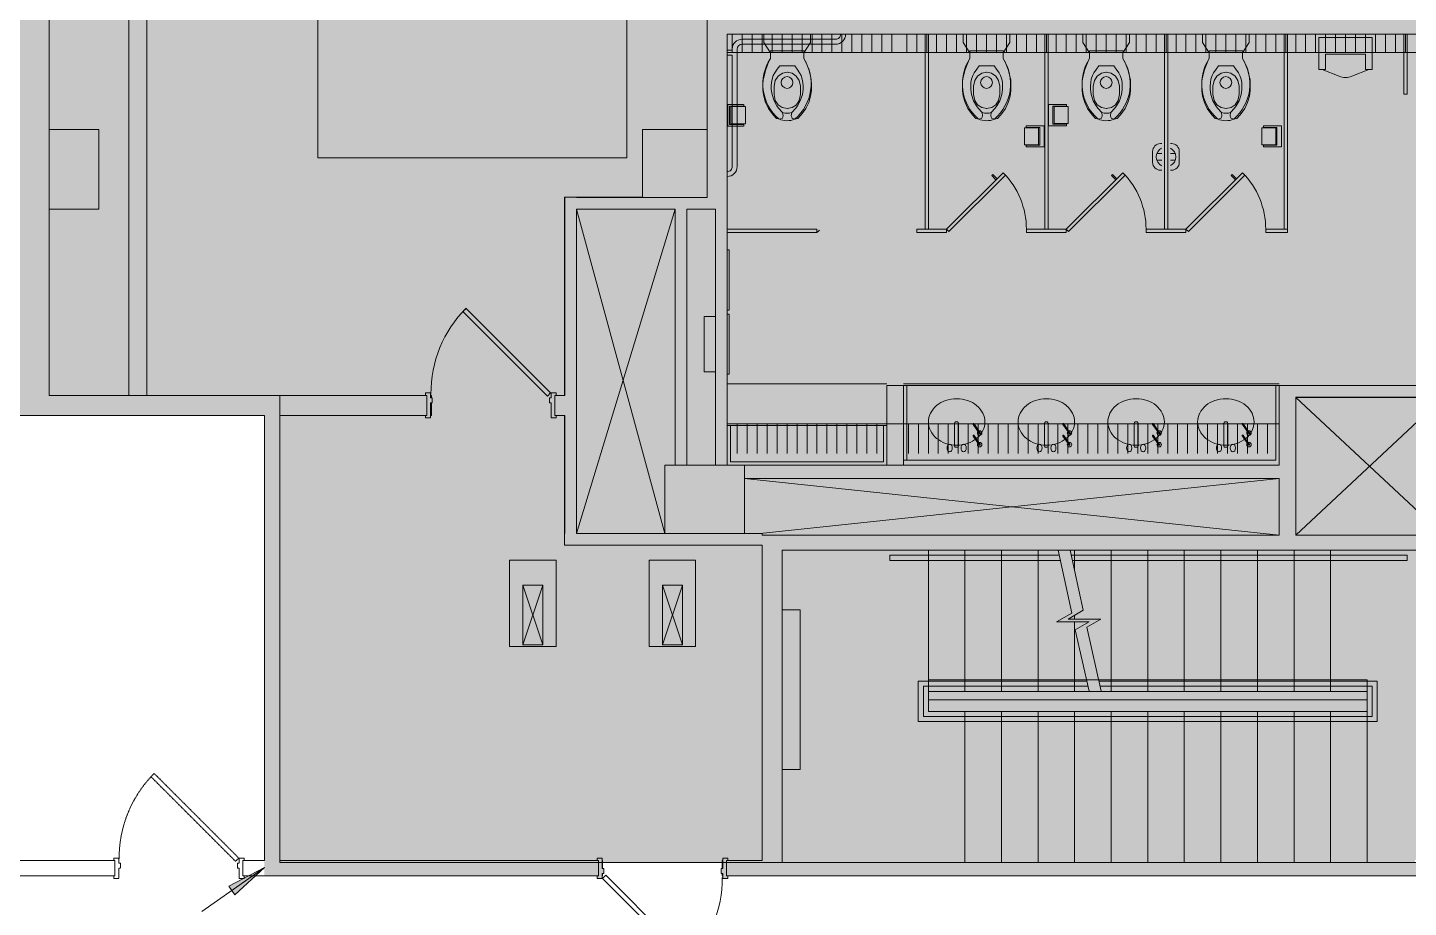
# Model space of a CAD drawing. Header units: inches. Extents: x 433 to 2535, y -5 to 2055.
# Drawn here: x 831.5 to 1246.9, y 803.5 to 1068.1 of the extents above; entities that cross this region are included whole.
import ezdxf

# ---------------------------------------------------------------- set-up
doc = ezdxf.new("R2010")
doc.units = ezdxf.units.IN
doc.header["$MEASUREMENT"] = 0
doc.linetypes.add('Demolished', pattern=[0.1875, 0.125, -0.0625])
doc.linetypes.add('IMPORT-HIDDEN2 _2_', pattern=[0.1875, 0.125, -0.0625])
for name, color, linetype, lineweight in [('A-ANNO-KEYN', 231, 'Continuous', 9), ('A-DETL', 90, 'Continuous', 9), ('A-DETL-GENF', 92, 'Continuous', 9), ('A-DOOR', 31, 'Continuous', 13), ('A-WALL', 113, 'Continuous', 13), ('A-WALL-PATT', 111, 'Continuous', 13), ('B-CL', 7, 'Continuous', 9), ('CORE', 7, 'Continuous', 9), ('I-WALL', 2, 'Continuous', 13), ('Victor Bldg - 9th Floor_LINK_dwg', 8, 'Continuous', 9)]:
    doc.layers.add(name, color=color, linetype=linetype, lineweight=lineweight)

# ---------------------------------------------------------------- blocks, each defined once
blk = doc.blocks.new('Victor Bldg - 9th Floor_LINK_dwg_AH13F-7485869-Level XX  DEMOLITION')
at = {"layer": 'CORE'}
for p, q in [((1110.41, 949.08), (1110.41, 942.39)), ((1111.28, 949.53), (1110.71, 949.53)), ((1111.58, 942.39), (1111.58, 949.08)), ((1110.71, 941.94), (1111.28, 941.94))]:
    blk.add_line(p, q, dxfattribs=at)
for centre, start_param, end_param in [((1110.71, 949.08), 0, 1.570796), ((1111.28, 949.08), 4.712389, 6.283185), ((1110.71, 942.39), 1.570796, 3.141593), ((1111.28, 942.39), 3.141593, 4.712389)]:
    blk.add_ellipse(centre, major_axis=(0, 0.45), ratio=0.666667, start_param=start_param, end_param=end_param, dxfattribs=at)
for centre in [(1108.92, 941.72), (1113.12, 941.72)]:
    blk.add_ellipse(centre, major_axis=(0, 1.17), ratio=0.666667, dxfattribs=at)
blk = doc.blocks.new('Victor Bldg - 9th Floor_LINK_dwg_AH13F-7485870-Level XX  DEMOLITION')
at = {"layer": 'CORE'}
for p, q in [((1137.41, 949.08), (1137.41, 942.39)), ((1138.28, 949.53), (1137.71, 949.53)), ((1138.58, 942.39), (1138.58, 949.08)), ((1137.71, 941.94), (1138.28, 941.94))]:
    blk.add_line(p, q, dxfattribs=at)
for centre, start_param, end_param in [((1137.71, 949.08), 0, 1.570796), ((1138.28, 949.08), 4.712389, 6.283185), ((1137.71, 942.39), 1.570796, 3.141593), ((1138.28, 942.39), 3.141593, 4.712389)]:
    blk.add_ellipse(centre, major_axis=(0, 0.45), ratio=0.666667, start_param=start_param, end_param=end_param, dxfattribs=at)
for centre in [(1135.92, 941.72), (1140.12, 941.72)]:
    blk.add_ellipse(centre, major_axis=(0, 1.17), ratio=0.666667, dxfattribs=at)
blk = doc.blocks.new('Victor Bldg - 9th Floor_LINK_dwg_AH13F-7485871-Level XX  DEMOLITION')
at = {"layer": 'CORE'}
for p, q in [((1191.41, 949.08), (1191.41, 942.39)), ((1192.28, 949.53), (1191.71, 949.53)), ((1192.58, 942.39), (1192.58, 949.08)), ((1191.71, 941.94), (1192.28, 941.94))]:
    blk.add_line(p, q, dxfattribs=at)
for centre, start_param, end_param in [((1191.71, 949.08), 0, 1.570796), ((1192.28, 949.08), 4.712389, 6.283185), ((1191.71, 942.39), 1.570796, 3.141593), ((1192.28, 942.39), 3.141593, 4.712389)]:
    blk.add_ellipse(centre, major_axis=(0, 0.45), ratio=0.666667, start_param=start_param, end_param=end_param, dxfattribs=at)
for centre in [(1189.92, 941.72), (1194.12, 941.72)]:
    blk.add_ellipse(centre, major_axis=(0, 1.17), ratio=0.666667, dxfattribs=at)
blk = doc.blocks.new('Victor Bldg - 9th Floor_LINK_dwg_AH13F-7485872-Level XX  DEMOLITION')
at = {"layer": 'CORE'}
for p, q in [((1164.41, 949.08), (1164.41, 942.39)), ((1165.28, 949.53), (1164.71, 949.53)), ((1165.58, 942.39), (1165.58, 949.08)), ((1164.71, 941.94), (1165.28, 941.94))]:
    blk.add_line(p, q, dxfattribs=at)
for centre, start_param, end_param in [((1164.71, 949.08), 0, 1.570796), ((1165.28, 949.08), 4.712389, 6.283185), ((1164.71, 942.39), 1.570796, 3.141593), ((1165.28, 942.39), 3.141593, 4.712389)]:
    blk.add_ellipse(centre, major_axis=(0, 0.45), ratio=0.666667, start_param=start_param, end_param=end_param, dxfattribs=at)
for centre in [(1162.92, 941.72), (1167.12, 941.72)]:
    blk.add_ellipse(centre, major_axis=(0, 1.17), ratio=0.666667, dxfattribs=at)
blk = doc.blocks.new('Victor Bldg - 9th Floor_LINK_dwg_TOILETWP-7485879-Level XX  DEMOLITION')
at = {"layer": 'CORE', "flags": 128}
for points in [[(7.25, 5), (5.62, 5), (2.5, 7), (0, 7)], [(5.43, 5.11), (4.97, 5.11), (4.97, -5.04), (5.43, -5.04)], [(8.12, -5.46), (10.63, -6.42), (12.51, -6.92), (13.83, -7.19), (15.03, -7.26), (16.87, -7.26), (18.65, -6.98), (20.47, -6.44), (22.28, -5.58), (23.44, -4.8), (24.31, -4.1), (25.28, -3.19), (25.51, -2.28), (25.47, -2.01), (25.3, -1.48), (24.97, -1.3), (24.53, -1.17), (23.54, -1.33), (22.24, -2.55), (21.51, -3.05), (20.03, -3.89), (18.15, -4.51), (16.56, -4.74), (15.6, -4.76), (14.51, -4.67), (13.47, -4.49), (12.4, -4.14), (11.6, -3.67), (10.47, -2.94), (9.53, -2.21), (9.53, 2.3), (10.47, 3.03), (11.6, 3.77), (12.4, 4.23), (13.47, 4.59), (14.51, 4.77), (15.6, 4.85), (16.56, 4.84), (18.15, 4.6), (20.03, 3.98), (21.51, 3.14), (22.24, 2.64), (23.54, 1.43), (24.53, 1.27), (24.97, 1.39), (25.3, 1.57), (25.47, 2.11), (25.51, 2.37), (25.28, 3.28), (24.31, 4.19), (23.44, 4.89), (22.28, 5.68), (20.47, 6.53), (18.65, 7.07), (16.87, 7.35), (15.03, 7.35), (13.83, 7.28), (12.51, 7.01), (10.63, 6.51), (8.12, 5.55)], [(22.31, -0.02), (21.99, 1.55), (21.18, 2.81), (19.9, 3.63), (18.1, 4), (15.65, 4), (13.85, 3.63), (12.61, 2.77), (11.74, 1.51), (11.44, 0)], [(22.31, 0.11), (21.99, -1.46), (21.18, -2.72), (19.9, -3.54), (18.1, -3.9), (15.65, -3.9), (13.85, -3.54), (12.61, -2.68), (11.74, -1.41), (11.44, 0.09)], [(0, -7), (2.5, -7), (5.62, -5), (7.25, -5)]]:
    blk.add_lwpolyline(points, dxfattribs=at)
at = {"layer": 'CORE'}
blk.add_circle((14.5, 0), 1.77, dxfattribs=at)
for centre, radius, start, end in [((14.87, -6.83), 14.07, 40.8531, 122.7754), ((18.78, 0), 4.96, 344.4353, 16.8577), ((20.02, 0), 5.98, 335.3815, 23.3669), ((14.91, 6.75), 14.03, 236.9216, 318.7734)]:
    blk.add_arc(centre, radius, start, end, dxfattribs=at)
blk = doc.blocks.new('Victor Bldg - 9th Floor_LINK_dwg_AG131-7485881-Level XX  DEMOLITION')
at = {"layer": 'CORE'}
for p, q in [((1221, 1055.54), (1226.11, 1053.49)), ((1235, 1055.54), (1229.89, 1053.49))]:
    blk.add_line(p, q, dxfattribs=at)
at = {"layer": 'CORE', "flags": 128}
blk.add_lwpolyline([(1220, 1055.54), (1220, 1065.14), (1236, 1065.14), (1236, 1055.54), (1234, 1055.54), (1234, 1060.16), (1222, 1060.16), (1222, 1055.54)], close=True, dxfattribs=at)
at = {"layer": 'CORE'}
blk.add_ellipse((1228, 1056.13), major_axis=(4, 0), ratio=0.75, start_param=4.220783, end_param=5.203995, dxfattribs=at)
blk = doc.blocks.new('Victor Bldg - 9th Floor_LINK_dwg-6972240-Level XX  DEMOLITION')
at = {"layer": 'B-CL', "flags": 128}
blk.add_lwpolyline([(838, 1037.5), (853, 1037.5), (853, 1013.5), (838, 1013.5)], dxfattribs=at)
at = {"layer": 'CORE'}
for p, q in [((1043.5, 1060.62), (1043.5, 1066.12)), ((1046.48, 1064.62), (1074.63, 1064.62)), ((1046.5, 1060.62), (1046.5, 1066.12)), ((1049.5, 1060.62), (1049.5, 1066.12)), ((1052.5, 1060.62), (1052.5, 1066.12)), ((1055.5, 1060.62), (1055.5, 1066.12)), ((1058.5, 1060.62), (1058.5, 1066.12)), ((1061.5, 1060.62), (1061.5, 1066.12)), ((1064.5, 1060.62), (1064.5, 1066.12)), ((1067.5, 1060.62), (1067.5, 1066.12)), ((1070.5, 1060.62), (1070.5, 1066.12)), ((1073.5, 1060.62), (1073.5, 1066.12)), ((1076.5, 1060.62), (1076.5, 1066.12)), ((1079.5, 1060.62), (1079.5, 1066.12)), ((1082.5, 1060.62), (1082.5, 1066.12)), ((1085.5, 1060.62), (1085.5, 1066.12)), ((1088.5, 1060.62), (1088.5, 1066.12)), ((1091.5, 1060.62), (1091.5, 1066.12)), ((1096, 1060.62), (1096, 1066.12)), ((1099, 1060.62), (1099, 1066.12)), ((1101.5, 1007.5), (1101.5, 1066.12)), ((1102, 1060.62), (1102, 1066.12)), ((1102.5, 1007.5), (1102.5, 1066.12)), ((1105, 1060.62), (1105, 1066.12)), ((1108, 1060.62), (1108, 1066.12)), ((1111, 1060.62), (1111, 1066.12)), ((1114, 1060.62), (1114, 1066.12)), ((1117, 1060.62), (1117, 1066.12)), ((1120, 1060.62), (1120, 1066.12)), ((1123, 1060.62), (1123, 1066.12)), ((1126, 1060.62), (1126, 1066.12)), ((1129, 1060.62), (1129, 1066.12)), ((1132, 1060.62), (1132, 1066.12)), ((1135, 1060.62), (1135, 1066.12)), ((1137.5, 1007.5), (1137.5, 1066.12)), ((1138, 1060.62), (1138, 1066.12)), ((1138.5, 1007.5), (1138.5, 1066.12)), ((1141, 1060.62), (1141, 1066.12)), ((1144, 1060.62), (1144, 1066.12)), ((1147, 1060.62), (1147, 1066.12)), ((1150, 1060.62), (1150, 1066.12)), ((1153, 1060.62), (1153, 1066.12)), ((1156, 1060.62), (1156, 1066.12)), ((1159, 1060.62), (1159, 1066.12)), ((1162, 1060.62), (1162, 1066.12)), ((1165, 1060.62), (1165, 1066.12)), ((1168, 1060.62), (1168, 1066.12)), ((1171, 1060.62), (1171, 1066.12)), ((1173.5, 1007.5), (1173.5, 1066.12)), ((1174, 1060.62), (1174, 1066.12)), ((1174.5, 1007.5), (1174.5, 1066.12)), ((1177, 1060.62), (1177, 1066.12)), ((1180, 1060.62), (1180, 1066.12)), ((1183, 1060.62), (1183, 1066.12)), ((1186, 1060.62), (1186, 1066.12)), ((1189, 1060.62), (1189, 1066.12)), ((1192, 1060.62), (1192, 1066.12)), ((1195, 1060.62), (1195, 1066.12)), ((1198, 1060.62), (1198, 1066.12)), ((1201, 1060.62), (1201, 1066.12)), ((1204, 1060.62), (1204, 1066.12)), ((1207, 1060.62), (1207, 1066.12)), ((1209.5, 1007.5), (1209.5, 1066.12)), ((1210, 1060.62), (1210, 1066.12)), ((1213, 1060.62), (1213, 1066.12)), ((1216, 1060.62), (1216, 1066.12)), ((1219, 1060.62), (1219, 1066.12)), ((1222, 1060.62), (1222, 1066.12)), ((1225, 1060.62), (1225, 1066.12)), ((1228, 1060.62), (1228, 1066.12)), ((1231, 1060.62), (1231, 1066.12)), ((1234, 1060.62), (1234, 1066.12)), ((1237, 1060.62), (1237, 1066.12)), ((1240, 1060.62), (1240, 1066.12)), ((1243, 1060.62), (1243, 1066.12)), ((1246, 1060.62), (1246, 1066.12)), ((1280.69, 1060.62), (1042, 1060.62)), ((1044.99, 1061.64), (1044.99, 1026.34)), ((1074.63, 1063.13), (1046.48, 1063.13)), ((1044.98, 1045.03), (1046.48, 1045.03)), ((1044.98, 1044.53), (1046.48, 1044.53)), ((1044.98, 1044.43), (1046.48, 1044.43)), ((1043.5, 1026.28), (1043.5, 1038.78)), ((1046.48, 1039.2), (1044.98, 1039.2)), ((1044.98, 1039.03), (1046.48, 1039.03)), ((1044.98, 1038.53), (1046.48, 1038.53)), ((1016.5, 1037.5), (1036, 1037.5)), ((1016.5, 1017), (1016.5, 1037.5)), ((1169.98, 1027.59), (1169.98, 1030.9)), ((1171.21, 1030.23), (1172.69, 1030.23)), ((1172.34, 1033.26), (1172.69, 1033.26)), ((1175.31, 1033.26), (1175.64, 1033.26)), ((1175.31, 1030.23), (1176.77, 1030.23)), ((1178, 1027.59), (1178, 1030.9)), ((1171.21, 1028.26), (1172.69, 1028.26)), ((1175.31, 1028.26), (1176.77, 1028.26)), ((1172.34, 1025.24), (1172.69, 1025.24)), ((1175.31, 1025.24), (1175.64, 1025.24)), ((996.62, 1017.13), (1016.5, 1017.13)), ((1026.38, 1013.5), (996.62, 916)), ((996.62, 1013.5), (1023.22, 916)), ((1090, 961), (1042, 961)), ((1208, 961), (1095, 961)), ((1096, 960.5), (1096, 938)), ((1213, 956.87), (1257.38, 915.5)), ((993, 916), (993, 951.5)), ((1090, 948.5), (1042, 948.5)), ((1045, 940), (1045, 949)), ((1048, 940), (1048, 949)), ((1051, 940), (1051, 949)), ((1054, 940), (1054, 949)), ((1057, 940), (1057, 949)), ((1060, 940), (1060, 949)), ((1063, 940), (1063, 949)), ((1066, 940), (1066, 949)), ((1069, 940), (1069, 949)), ((1072, 940), (1072, 949)), ((1075, 940), (1075, 949)), ((1081, 940), (1081, 949)), ((1084, 940), (1084, 949)), ((1087, 940), (1087, 949)), ((1096.5, 940), (1096.5, 949)), ((1099.5, 940), (1099.5, 949)), ((1102.5, 940), (1102.5, 949)), ((1105.5, 940), (1105.5, 949)), ((1108.5, 940), (1108.5, 949)), ((1111.5, 940), (1111.5, 949)), ((1117.82, 946.12), (1115.97, 948.8)), ((1118.08, 946.28), (1116.24, 948.96)), ((1117.5, 940), (1117.5, 949)), ((1120.5, 940), (1120.5, 949)), ((1123.5, 940), (1123.5, 949)), ((1126.5, 940), (1126.5, 949)), ((1129.5, 940), (1129.5, 949)), ((1132.5, 940), (1132.5, 949)), ((1135.5, 940), (1135.5, 949)), ((1138.5, 940), (1138.5, 949)), ((1141.5, 940), (1141.5, 949)), ((1144.82, 946.12), (1142.97, 948.8)), ((1145.08, 946.28), (1143.24, 948.96)), ((1144.5, 940), (1144.5, 949)), ((1147.5, 940), (1147.5, 949)), ((1150.5, 940), (1150.5, 949)), ((1153.5, 940), (1153.5, 949)), ((1156.5, 940), (1156.5, 949)), ((1159.5, 940), (1159.5, 949)), ((1162.5, 940), (1162.5, 949)), ((1165.5, 940), (1165.5, 949)), ((1168.5, 940), (1168.5, 949)), ((1171.82, 946.12), (1169.97, 948.8)), ((1172.08, 946.28), (1170.24, 948.96)), ((1171.5, 940), (1171.5, 949)), ((1174.5, 940), (1174.5, 949)), ((1177.5, 940), (1177.5, 949)), ((1180.5, 940), (1180.5, 949)), ((1183.5, 940), (1183.5, 949)), ((1186.5, 940), (1186.5, 949)), ((1189.5, 940), (1189.5, 949)), ((1192.5, 940), (1192.5, 949)), ((1195.5, 940), (1195.5, 949)), ((1198.82, 946.12), (1196.97, 948.8)), ((1199.08, 946.28), (1197.24, 948.96)), ((1198.5, 940), (1198.5, 949)), ((1201.5, 940), (1201.5, 949)), ((1204.5, 940), (1204.5, 949)), ((1117.82, 942.62), (1115.97, 945.3)), ((1118.08, 942.78), (1116.24, 945.46)), ((1144.82, 942.62), (1142.97, 945.3)), ((1145.08, 942.78), (1143.24, 945.46)), ((1171.82, 942.62), (1169.97, 945.3)), ((1172.08, 942.78), (1170.24, 945.46)), ((1198.82, 942.62), (1196.97, 945.3)), ((1199.08, 942.78), (1197.24, 945.46)), ((1038.5, 936.5), (1029.88, 936.5)), ((1047.22, 936.5), (1042, 936.5)), ((1047.22, 936.5), (1046.97, 936.5)), ((1208, 915.5), (1047.22, 932.5)), ((1047.22, 916), (1047.22, 932.5)), ((1051.95, 916), (1208, 932.5)), ((1113.5, 868.5), (1113.5, 911)), ((1124.5, 868.5), (1124.5, 911)), ((1135.5, 868.5), (1135.5, 911)), ((1146.5, 904.93), (1146.5, 911)), ((1157.5, 868.5), (1157.5, 911)), ((1168.5, 868.5), (1168.5, 911)), ((1179.5, 868.5), (1179.5, 911)), ((1190.5, 868.5), (1190.5, 911)), ((1201.5, 868.5), (1201.5, 911)), ((1212.5, 868.5), (1212.5, 911)), ((1223.5, 868.5), (1223.5, 911)), ((980.5, 900.5), (986.5, 882.5)), ((1022.5, 900.5), (1028.5, 882.5)), ((1146.5, 890.27), (1146.5, 891.38)), ((1146.5, 868.5), (1146.5, 889.43)), ((1150.23, 871.6), (1099.4, 871.6)), ((1103.05, 862.5), (1102.5, 862.5)), ((1113.5, 817), (1113.5, 862.5)), ((1124.5, 817), (1124.5, 862.5)), ((1135.5, 817), (1135.5, 862.5)), ((1146.5, 817), (1146.5, 862.5)), ((1157.5, 817), (1157.5, 862.5)), ((1168.5, 817), (1168.5, 862.5)), ((1179.5, 817), (1179.5, 862.5)), ((1190.5, 817), (1190.5, 862.5)), ((1201.5, 817), (1201.5, 862.5)), ((1212.5, 817), (1212.5, 862.5)), ((1223.5, 817), (1223.5, 862.5))]:
    blk.add_line(p, q, dxfattribs=at)
at = {"layer": 'CORE', "flags": 128}
for points in [[(918.84, 1029), (1011.84, 1029), (1011.84, 1189), (918.84, 1189)], [(1144.03, 1038.63), (1138.65, 1038.63), (1138.65, 1045), (1144.03, 1045), (1144.03, 1044.5), (1139.97, 1044.5), (1139.97, 1039.13), (1144.03, 1039.13)], [(1144.54, 1044.38), (1140.34, 1044.38), (1140.34, 1039.27), (1144.54, 1039.27)], [(1131.97, 1038.63), (1137.35, 1038.63), (1137.35, 1032.25), (1131.97, 1032.25), (1131.97, 1032.75), (1136.03, 1032.75), (1136.03, 1038.13), (1131.97, 1038.13)], [(1203.31, 1038.63), (1208.69, 1038.63), (1208.69, 1032.25), (1203.31, 1032.25), (1203.31, 1032.75), (1207.37, 1032.75), (1207.37, 1038.13), (1203.31, 1038.13)], [(1131.46, 1032.87), (1135.66, 1032.87), (1135.66, 1037.98), (1131.46, 1037.98)], [(1202.8, 1032.87), (1207, 1032.87), (1207, 1037.98), (1202.8, 1037.98)], [(1132, 1006.5), (1132, 1007.5), (1144, 1007.5), (1144.71, 1006.79), (1161.68, 1023.76), (1160.97, 1024.47), (1144, 1007.5), (1144, 1006.5)], [(1197.68, 1023.76), (1196.97, 1024.47), (1180, 1007.5), (1168, 1007.5), (1168, 1006.5), (1180, 1006.5), (1180, 1007.5), (1180.71, 1006.79)], [(1114.5, 949), (1114.5, 940)], [(1047.22, 936.5), (1046.97, 936.5)], [(976.5, 882), (976.5, 908), (990.5, 908), (990.5, 882)], [(1018.5, 882), (1018.5, 908), (1032.5, 908), (1032.5, 882)], [(1102.5, 872), (1102.5, 866), (1234.5, 866), (1234.5, 872)]]:
    blk.add_lwpolyline(points, close=True, dxfattribs=at)
for points in [[(1210.5, 1007.5), (1204, 1007.5), (1204, 1006.5), (1210.5, 1006.5), (1210.5, 1066.12)], [(1245.5, 1066.12), (1245.5, 1048.12), (1246.5, 1048.12), (1246.5, 1066.12)], [(1042, 1061.35), (1043.5, 1061.35), (1043.5, 1061.64)], [(1043.5, 1026.34), (1043.5, 1059.86), (1042, 1059.86)], [(1108, 1007.5), (1124.97, 1024.47), (1125.68, 1023.76)], [(1108, 1006.5), (1108, 1007.5), (1108.71, 1006.79), (1125.68, 1023.76)], [(1123.2, 1022.7), (1121.92, 1023.99), (1121.57, 1023.63), (1122.85, 1022.35)], [(1159.2, 1022.7), (1157.92, 1023.99), (1157.57, 1023.63), (1158.85, 1022.35)], [(1195.2, 1022.7), (1193.92, 1023.99), (1193.57, 1023.63), (1194.85, 1022.35)], [(993, 957.5), (993, 1017.13), (993.12, 1017.13)], [(1069, 1006.5), (1069, 1007.5), (1042, 1007.5)], [(1069.71, 1007.21), (1069, 1006.5), (1042, 1006.5)], [(1108.71, 1008.21), (1108, 1007.5), (1099, 1007.5), (1099, 1006.5), (1108, 1006.5)], [(1042, 1001.32), (1042.56, 1001.32), (1042.56, 983.19), (1042, 983.19)], [(1038.5, 964.63), (1035.06, 964.63), (1035.06, 981.26), (1038.5, 981.26)], [(1042, 963.94), (1042.56, 963.94), (1042.56, 981.94), (1042, 981.94)], [(1095, 960.5), (1090, 960.5), (1090, 936.5)], [(1207, 960.5), (1207, 938), (1095, 938)], [(1095, 936.5), (1095, 960.5), (1208, 960.5)], [(953, 956.75), (953, 957.5), (952.75, 957.5)], [(1213, 956.87), (1257.38, 956.87), (1213, 915.5)], [(952.75, 951.5), (953, 951.5), (953, 955.25)], [(1090, 949), (1042, 949), (1078, 949), (1078, 940)], [(1089, 948.5), (1089, 937.5), (1043, 937.5), (1043, 948.5)], [(1083, 949), (1208, 949), (1095, 949)], [(1026.38, 936.5), (1023.22, 936.5), (1023.22, 916)], [(1234.5, 862.5), (1234.5, 868.5), (1102.5, 868.5), (1102.5, 911)], [(1150.83, 868.55), (1146.67, 886.98), (1150.92, 889.43), (1141.1, 889.43), (1145.64, 892.05), (1141.53, 911)], [(1154.48, 868.55), (1150.15, 887.81), (1154.4, 890.27), (1144.58, 890.27), (1149.12, 892.89), (1145.18, 911)], [(1142.2, 907.9), (1090.93, 907.9), (1090.93, 909.45), (1141.87, 909.45)], [(1145.52, 909.45), (1246.5, 909.45), (1246.5, 907.9), (1145.85, 907.9)], [(986.5, 900.5), (980.5, 882.5), (980.5, 900.5), (986.5, 900.5), (986.5, 882.5), (980.5, 882.5)], [(1028.5, 900.5), (1022.5, 882.5), (1022.5, 900.5), (1028.5, 900.5), (1028.5, 882.5), (1022.5, 882.5)], [(1058.5, 845), (1063.97, 845), (1063.97, 893), (1058.5, 893)], [(1099.45, 871.6), (1099.45, 859.4), (1174.57, 859.4), (1237.5, 859.4), (1237.5, 871.6), (1153.88, 871.6)], [(1154.18, 870.05), (1236, 870.05), (1236, 860.95), (1174.23, 860.95), (1101, 860.95), (1101, 870.05), (1150.53, 870.05)], [(1234.5, 817), (1234.5, 862.5), (1102.5, 862.5), (1102.5, 868.5)], [(1004.5, 815.25), (1004.5, 817.63), (1004.37, 817.63)], [(1040.5, 815.25), (1040.5, 817.63), (1040.62, 817.63)], [(1004.37, 813), (1004.5, 813), (1004.5, 813.75)], [(1040.62, 813), (1040.5, 813), (1040.5, 813.75)]]:
    blk.add_lwpolyline(points, dxfattribs=at)
at = {"layer": 'CORE', "linetype": 'IMPORT-HIDDEN2 _2_', "flags": 128}
for points in [[(1044.96, 1038.53), (1042.23, 1038.53), (1042.23, 1045.03), (1044.96, 1045.03)], [(1044.96, 1044.53), (1042.73, 1044.53), (1042.73, 1039.03), (1044.96, 1039.03)], [(1044.96, 1039.2), (1043.1, 1039.2), (1043.1, 1044.43), (1044.96, 1044.43)], [(1046.48, 1044.53), (1046.98, 1044.53), (1046.98, 1045.03), (1046.48, 1045.03)], [(1046.48, 1044.43), (1047.5, 1044.43), (1047.5, 1039.2), (1046.48, 1039.2)], [(1046.48, 1039.03), (1046.98, 1039.03), (1046.98, 1038.53), (1046.48, 1038.53)]]:
    blk.add_lwpolyline(points, dxfattribs=at)
at = {"layer": 'CORE'}
for centre in [(1117.95, 946.2), (1117.95, 942.7), (1144.95, 946.2), (1144.95, 942.7), (1171.95, 946.2), (1171.95, 942.7), (1198.95, 946.2), (1198.95, 942.7)]:
    blk.add_circle(centre, 0.667, dxfattribs=at)
for centre, radius, start, end in [((1046.48, 1061.64), 2.98, 90, 180), ((1074.63, 1066.12), 2.98, 270, 0.1475), ((1074.63, 1066.12), 1.49, 270, 0.2951), ((1046.48, 1061.64), 1.49, 90, 180), ((1172.34, 1030.9), 2.36, 90, 180), ((1173.99, 1029.25), 2.95, 116.2624, 243.7376), ((1173.99, 1029.25), 2.95, 296.6475, 63.3525), ((1175.64, 1030.9), 2.36, 0, 90), ((1042.01, 1026.34), 2.98, 269.8525, 0), ((1042.01, 1026.34), 1.49, 269.7049, 0), ((1172.34, 1027.59), 2.36, 180, 270), ((1175.64, 1027.59), 2.36, 270, 0), ((1108, 1007.5), 24, 0, 45), ((1144, 1007.5), 24, 0, 45), ((1180, 1007.5), 24, 0, 45), ((1110.45, 947.85), 8.59, 108.8354, 129.4725), ((1111, 946.23), 10.29, 90, 108.8354), ((1111, 946.23), 10.29, 71.1646, 90), ((1111.55, 947.85), 8.59, 50.5275, 71.1646), ((1137.45, 947.85), 8.59, 108.8354, 129.4725), ((1138, 946.23), 10.29, 90, 108.8354), ((1138, 946.23), 10.29, 71.1646, 90), ((1138.55, 947.85), 8.59, 50.5275, 71.1646), ((1164.45, 947.85), 8.59, 108.8354, 129.4725), ((1165, 946.23), 10.29, 90, 108.8354), ((1165, 946.23), 10.29, 71.1646, 90), ((1165.55, 947.85), 8.59, 50.5275, 71.1646), ((1191.45, 947.85), 8.59, 108.8354, 129.4725), ((1192, 946.23), 10.29, 90, 108.8354), ((1192, 946.23), 10.29, 71.1646, 90), ((1192.55, 947.85), 8.59, 50.5275, 71.1646), ((1108.3, 949.53), 5.8, 153.2988, 180), ((1109.61, 948.87), 7.26, 129.4725, 153.2988), ((1112.39, 948.87), 7.26, 26.7012, 50.5275), ((1113.7, 949.53), 5.8, 0, 26.7012), ((1135.3, 949.53), 5.8, 153.2988, 180), ((1136.61, 948.87), 7.26, 129.4725, 153.2988), ((1139.39, 948.87), 7.26, 26.7012, 50.5275), ((1140.7, 949.53), 5.8, 0, 26.7012), ((1162.3, 949.53), 5.8, 153.2988, 180), ((1163.61, 948.87), 7.26, 129.4725, 153.2988), ((1166.39, 948.87), 7.26, 26.7012, 50.5275), ((1167.7, 949.53), 5.8, 0, 26.7012), ((1189.3, 949.53), 5.8, 153.2988, 180), ((1190.61, 948.87), 7.26, 129.4725, 153.2988), ((1193.39, 948.87), 7.26, 26.7012, 50.5275), ((1194.7, 949.53), 5.8, 0, 26.7012), ((1108.3, 949.53), 5.8, 180, 206.7012), ((1116.1, 948.89), 0.167, 12.1914, 237.3508), ((1113.7, 949.53), 5.8, 333.2988, 0), ((1135.3, 949.53), 5.8, 180, 206.7012), ((1143.1, 948.89), 0.167, 12.1914, 237.3508), ((1140.7, 949.53), 5.8, 333.2988, 0), ((1162.3, 949.53), 5.8, 180, 206.7012), ((1170.1, 948.89), 0.167, 12.1914, 237.3508), ((1167.7, 949.53), 5.8, 333.2988, 0), ((1189.3, 949.53), 5.8, 180, 206.7012), ((1197.1, 948.89), 0.167, 12.1914, 237.3508), ((1194.7, 949.53), 5.8, 333.2988, 0), ((1109.61, 950.18), 7.26, 206.7012, 230.5275), ((1110.45, 951.21), 8.59, 230.5275, 251.1646), ((1111, 952.82), 10.29, 251.1646, 270), ((1111, 952.82), 10.29, 270, 288.8354), ((1111.55, 951.21), 8.59, 288.8354, 309.4725), ((1116.1, 945.39), 0.167, 12.1914, 237.3508), ((1112.39, 950.18), 7.26, 309.4725, 333.2988), ((1117.95, 946.2), 0.167, 191.6829, 56.8423), ((1136.61, 950.18), 7.26, 206.7012, 230.5275), ((1137.45, 951.21), 8.59, 230.5275, 251.1646), ((1138, 952.82), 10.29, 251.1646, 270), ((1138, 952.82), 10.29, 270, 288.8354), ((1138.55, 951.21), 8.59, 288.8354, 309.4725), ((1143.1, 945.39), 0.167, 12.1914, 237.3508), ((1139.39, 950.18), 7.26, 309.4725, 333.2988), ((1144.95, 946.2), 0.167, 191.6829, 56.8423), ((1163.61, 950.18), 7.26, 206.7012, 230.5275), ((1164.45, 951.21), 8.59, 230.5275, 251.1646), ((1165, 952.82), 10.29, 251.1646, 270), ((1165, 952.82), 10.29, 270, 288.8354), ((1165.55, 951.21), 8.59, 288.8354, 309.4725), ((1170.1, 945.39), 0.167, 12.1914, 237.3508), ((1166.39, 950.18), 7.26, 309.4725, 333.2988), ((1171.95, 946.2), 0.167, 191.6829, 56.8423), ((1190.61, 950.18), 7.26, 206.7012, 230.5275), ((1191.45, 951.21), 8.59, 230.5275, 251.1646), ((1192, 952.82), 10.29, 251.1646, 270), ((1192, 952.82), 10.29, 270, 288.8354), ((1192.55, 951.21), 8.59, 288.8354, 309.4725), ((1197.1, 945.39), 0.167, 12.1914, 237.3508), ((1193.39, 950.18), 7.26, 309.4725, 333.2988), ((1198.95, 946.2), 0.167, 191.6829, 56.8423), ((1117.95, 942.7), 0.167, 191.6829, 56.8423), ((1144.95, 942.7), 0.167, 191.6829, 56.8423), ((1171.95, 942.7), 0.167, 191.6829, 56.8423), ((1198.95, 942.7), 0.167, 191.6829, 56.8423)]:
    blk.add_arc(centre, radius, start, end, dxfattribs=at)
at = {"rotation": 270}
for p in [(1060, 1066.12), (1120, 1066.12), (1156, 1066.12), (1192, 1066.12)]:
    blk.add_blockref('Victor Bldg - 9th Floor_LINK_dwg_TOILETWP-7485879-Level XX  DEMOLITION', p, dxfattribs=at)
for name in ['Victor Bldg - 9th Floor_LINK_dwg_AG131-7485881-Level XX  DEMOLITION', 'Victor Bldg - 9th Floor_LINK_dwg_AH13F-7485869-Level XX  DEMOLITION', 'Victor Bldg - 9th Floor_LINK_dwg_AH13F-7485870-Level XX  DEMOLITION', 'Victor Bldg - 9th Floor_LINK_dwg_AH13F-7485872-Level XX  DEMOLITION', 'Victor Bldg - 9th Floor_LINK_dwg_AH13F-7485871-Level XX  DEMOLITION']:
    blk.add_blockref(name, (0, 0))
blk = doc.blocks.new('Door - Single - Solid Door-6985263-Level XX  DEMOLITION')
at = {"layer": 'A-DOOR'}
h = blk.add_hatch(color=250, dxfattribs=at)
h.paths.add_polyline_path([(-15.26, -3.15), (-14.13, -3.15), (-14.13, -1.65), (-13.63, -1.65), (-13.63, -0.15), (-14.13, -0.15), (-14.13, 2.97), (-15.63, 2.97), (-15.63, 2.22), (-15.26, 2.22), (-15.26, -2.4), (-15.63, -2.4), (-15.63, -3.15)], flags=0)
h.paths.add_polyline_path([(22.12, -3.15), (23.62, -3.15), (23.62, -2.4), (23.24, -2.4), (23.24, 2.22), (23.62, 2.22), (23.6, 2.97), (22.12, 2.97), (22.12, -0.15), (21.62, -0.15), (21.62, -1.65), (22.12, -1.65), (22.12, -2.4)], flags=0)
at = {"layer": 'A-DOOR', "color": 8, "lineweight": 20}
for p, q in [((-15.63, 2.97), (-14.13, 2.97)), ((-15.63, 2.22), (-15.63, 2.97)), ((-14.13, 2.97), (-14.13, -0.15)), ((22.12, 2.97), (23.62, 2.97)), ((22.12, -0.15), (22.12, 2.97)), ((23.62, 2.97), (23.62, 2.22)), ((-15.63, -3.15), (-15.63, -2.4)), ((-14.13, -3.15), (-15.63, -3.15)), ((-14.13, -0.15), (-13.63, -0.15)), ((-14.13, -1.65), (-14.13, -3.15)), ((-13.63, -1.65), (-14.13, -1.65)), ((-13.03, -2.18), (-14.01, -3.15)), ((-14.01, -3.15), (11.45, -28.61)), ((-13.63, -0.15), (-13.63, -1.65)), ((12.42, -27.63), (-13.03, -2.18)), ((21.62, -0.15), (22.12, -0.15)), ((21.62, -1.65), (21.62, -0.15)), ((22.12, -1.65), (21.62, -1.65)), ((22.12, -3.15), (22.12, -1.65)), ((23.62, -3.15), (22.12, -3.15)), ((23.62, -2.4), (23.62, -3.15)), ((11.45, -28.61), (12.42, -27.63))]:
    blk.add_line(p, q, dxfattribs=at)
at = {"layer": 'A-DOOR', "lineweight": 9}
blk.add_arc((-14.01, -3.15), 36, 315, 0.5, dxfattribs=at)
blk = doc.blocks.new('Door - Single - Solid Door-6985266-Level XX  DEMOLITION')
at = {"layer": 'A-DOOR'}
h = blk.add_hatch(color=250, dxfattribs=at)
h.paths.add_polyline_path([(23.62, 3.66), (22.12, 3.66), (22.12, -0.84), (21.62, -0.84), (21.62, -2.34), (22.12, -2.34), (22.12, -3.84), (23.62, -3.84), (23.62, -3.09), (23.24, -3.09), (23.24, 2.91), (23.62, 2.91)], flags=0)
h.paths.add_polyline_path([(-14.13, 3.66), (-15.63, 3.66), (-15.63, 2.91), (-15.26, 2.91), (-15.26, -3.09), (-15.63, -3.09), (-15.63, -3.84), (-14.13, -3.84), (-14.13, -2.34), (-13.63, -2.34), (-13.63, -0.84), (-14.13, -0.84), (-14.13, 2.91)], flags=0)
at = {"layer": 'A-DOOR', "color": 8, "lineweight": 20}
for p, q in [((-15.63, 3.66), (-14.13, 3.66)), ((-15.63, 2.91), (-15.63, 3.66)), ((-14.13, 3.66), (-14.13, -0.84)), ((22.12, 3.66), (23.62, 3.66)), ((22.12, -0.84), (22.12, 3.66)), ((23.62, 3.66), (23.62, 2.91)), ((-15.63, -3.84), (-15.63, -3.09)), ((-14.13, -3.84), (-15.63, -3.84)), ((-14.13, -0.84), (-13.63, -0.84)), ((-14.13, -2.34), (-14.13, -3.84)), ((-13.63, -2.34), (-14.13, -2.34)), ((-13.03, -2.87), (-14.01, -3.84)), ((-14.01, -3.84), (11.45, -29.29)), ((-13.63, -0.84), (-13.63, -2.34)), ((12.42, -28.32), (-13.03, -2.87)), ((21.62, -0.84), (22.12, -0.84)), ((21.62, -2.34), (21.62, -0.84)), ((22.12, -2.34), (21.62, -2.34)), ((22.12, -3.84), (22.12, -2.34)), ((23.62, -3.84), (22.12, -3.84)), ((23.62, -3.09), (23.62, -3.84)), ((11.45, -29.29), (12.42, -28.32))]:
    blk.add_line(p, q, dxfattribs=at)
at = {"layer": 'A-DOOR', "lineweight": 9}
blk.add_arc((-14.01, -3.84), 36, 315, 0.5, dxfattribs=at)
blk = doc.blocks.new('Door - Single - Solid Door-V4-Level XX  DEMOLITION')
at = {"layer": 'A-DOOR', "color": 10, "linetype": 'Demolished', "lineweight": 20}
for p, q in [((-15.63, 2.97), (-14.13, 2.97)), ((-15.63, 2.22), (-15.63, 2.97)), ((-14.13, 2.97), (-14.13, -0.15)), ((22.12, 2.97), (23.62, 2.97)), ((22.12, -0.15), (22.12, 2.97)), ((23.62, 2.97), (23.62, 2.22)), ((-15.63, -3.15), (-15.63, -2.4)), ((-14.13, -3.15), (-15.63, -3.15)), ((-14.13, -0.15), (-13.63, -0.15)), ((-14.13, -1.65), (-14.13, -3.15)), ((-13.63, -1.65), (-14.13, -1.65)), ((-13.03, -2.18), (-14.01, -3.15)), ((-14.01, -3.15), (11.45, -28.61)), ((-13.63, -0.15), (-13.63, -1.65)), ((12.42, -27.63), (-13.03, -2.18)), ((21.62, -0.15), (22.12, -0.15)), ((21.62, -1.65), (21.62, -0.15)), ((22.12, -1.65), (21.62, -1.65)), ((22.12, -3.15), (22.12, -1.65)), ((23.62, -3.15), (22.12, -3.15)), ((23.62, -2.4), (23.62, -3.15)), ((11.45, -28.61), (12.42, -27.63))]:
    blk.add_line(p, q, dxfattribs=at)
at = {"layer": 'A-DOOR', "color": 7, "linetype": 'Demolished', "lineweight": 9}
blk.add_arc((-14.01, -3.15), 36, 315, 0.5, dxfattribs=at)

msp = doc.modelspace()

# ---------------------------------------------------------------- hatches: boundary and pattern name
at = {"layer": 'A-ANNO-KEYN'}
msp.add_hatch(color=256, dxfattribs=at).paths.add_polyline_path([(902.8, 815.56), (892.08, 809.96), (893.89, 807.37)], flags=0)
at = {"layer": 'A-DETL-GENF'}
h = msp.add_hatch(color=254, dxfattribs=at)
h.paths.add_polyline_path([(1286.62, 817), (1286.62, 817.75), (1288.12, 817.75), (1288.12, 817), (1290.75, 817), (1290.75, 911), (1058.5, 911), (1058.5, 817), (1248.87, 817), (1248.87, 817.75), (1250.37, 817.75), (1250.37, 817), (1286.5, 817)], flags=0)
h.paths.add_polyline_path([(1004.5, 817), (1040.62, 817), (1040.62, 818.38), (1042.12, 818.38), (1042.12, 817.63), (1052.5, 817.63), (1052.5, 912.5), (993, 912.5), (993, 916), (993.12, 916), (993.12, 951.5), (990.5, 951.5), (990.5, 950.75), (989, 950.75), (989, 955.25), (988.5, 955.25), (988.5, 956.75), (989, 956.75), (989, 958.25), (990.5, 958.25), (990.5, 957.5), (993.12, 957.5), (993.12, 1017.12), (996.62, 1017.12), (996.62, 1017), (1036, 1017), (1036, 1234.5), (867.37, 1234.5), (867.37, 957.5), (951.25, 957.5), (951.25, 958.25), (952.75, 958.25), (952.75, 956.75), (953.25, 956.75), (953.25, 955.25), (952.75, 955.25), (952.75, 950.75), (951.25, 950.75), (951.25, 951.5), (907.38, 951.5), (907.38, 817.63), (1002.87, 817.63), (1002.89, 818.38), (1004.37, 818.38), (1004.37, 817)], flags=0)
h.paths.add_polyline_path([(1295.88, 817), (1295.88, 853), (1294.25, 853), (1294.25, 817)], flags=0)
h.paths.add_polyline_path([(1318, 817), (1321.5, 817), (1321.5, 865.13), (1299.38, 865.13), (1299.38, 817)], flags=0)
h.paths.add_polyline_path([(1977, 818), (1977, 994.5), (1953, 994.5), (1953, 818)], flags=0)
h.paths.add_polyline_path([(1737.13, 818), (1947.63, 818), (1947.63, 994.5), (1842, 994.5), (1842, 1002.5), (1843.49, 1002.5), (1843.49, 1138.5), (1842, 1138.5), (1842, 1141.5), (1814.75, 1141.5), (1814.75, 1140.75), (1813.25, 1140.75), (1813.25, 1142.25), (1812.75, 1142.25), (1812.75, 1143.75), (1813.25, 1143.75), (1813.25, 1146.5), (1777, 1146.5), (1777, 1143.75), (1777.5, 1143.75), (1777.5, 1142.25), (1777, 1142.25), (1777, 1140.75), (1775.5, 1140.75), (1775.5, 1141.5), (1737.13, 1141.5), (1737.13, 818.35)], flags=0)
h.paths.add_polyline_path([(1662.12, 818), (1730.63, 818), (1730.63, 1147.5), (1737.13, 1147.5), (1737.13, 1146.5), (1767.13, 1146.5), (1767.13, 1192.06), (1766.38, 1192.06), (1766.38, 1193.56), (1770.88, 1193.56), (1770.88, 1194.06), (1772.38, 1194.06), (1772.38, 1193.56), (1773.13, 1193.56), (1773.13, 1229.81), (1772.38, 1229.81), (1772.38, 1229.31), (1770.88, 1229.31), (1770.88, 1229.81), (1766.38, 1229.81), (1766.38, 1231.31), (1767.13, 1231.31), (1767.13, 1233.38), (1636.5, 1233.38), (1636.5, 1147.5), (1637, 1147.5), (1637, 1106.5), (1636.5, 1106.5), (1636.5, 1064.5), (1637, 1064.5), (1637, 1001.5), (1636.5, 1001.5), (1636.5, 959.5), (1637, 959.5), (1637, 897.5), (1636.5, 897.5), (1636.5, 855.5), (1637, 855.5), (1637, 818)], flags=0)
h.paths.add_polyline_path([(1480.83, 826.5), (1485, 826.5), (1485, 855.5), (1488.38, 855.5), (1488.38, 897.5), (1485, 897.5), (1485, 959.5), (1488.38, 959.5), (1488.38, 1001.5), (1485, 1001.5), (1485, 1064.5), (1488.38, 1064.5), (1488.38, 1106.5), (1485, 1106.5), (1485, 1138.5), (1391, 1138.5), (1391, 826.5)], flags=0)
h.paths.add_polyline_path([(1294.91, 856.5), (1295.88, 856.5), (1295.88, 865.13), (1294.25, 865.13), (1294.25, 856.5)], flags=0)
h.paths.add_polyline_path([(1294.25, 868.62), (1318, 868.62), (1318, 912), (1294.25, 912), (1294.25, 902.52)], flags=0)
h.paths.add_polyline_path([(1294.25, 915.5), (1318, 915.5), (1318, 924.12), (1261, 924.12), (1261, 915.5), (1291.79, 915.5)], flags=0)
h.paths.add_polyline_path([(1257.5, 915.5), (1257.5, 957), (1213, 957), (1213, 915.5), (1231.51, 915.5)], flags=0)
h.paths.add_polyline_path([(1208, 915.5), (1208, 932.5), (1047.22, 932.5), (1047.22, 936.5), (1208, 936.5), (1208, 960.5), (1261, 960.5), (1261, 927.62), (1317.25, 927.62), (1317.25, 928.75), (1318.75, 928.75), (1318.75, 929.25), (1320.25, 929.25), (1320.25, 928.75), (1321.5, 928.75), (1321.5, 965), (1320.25, 965), (1320.25, 964.5), (1318.75, 964.5), (1318.75, 965), (1317.25, 965), (1317.25, 966.5), (1318, 966.5), (1318, 1004.12), (1261, 1004.12), (1261, 1009.12), (1281.5, 1009.12), (1281.5, 1066.12), (1042, 1066.12), (1042, 936.5), (1038.5, 936.5), (1038.5, 1013.5), (1029.88, 1013.5), (1029.88, 936.5), (1026.38, 936.5), (1026.38, 1013.5), (996.62, 1013.5), (996.62, 916), (1052.5, 916), (1052.5, 915.5), (1098.35, 915.5)], flags=0)
h.paths.add_polyline_path([(838, 957.5), (862, 957.5), (862, 1234.5), (838, 1234.5), (838, 962.48)], flags=0)
h.paths.add_polyline_path([(1897.27, 1000.5), (1980, 1000.5), (1980, 1232.5), (1885.86, 1232.5), (1885.86, 1230.87), (1886.61, 1230.87), (1886.61, 1229.37), (1885.11, 1229.37), (1885.11, 1228.87), (1883.61, 1228.87), (1883.61, 1229.37), (1880.36, 1229.37), (1880.36, 1193.12), (1883.61, 1193.12), (1883.61, 1193.62), (1885.11, 1193.62), (1885.11, 1193.12), (1886.61, 1193.12), (1886.61, 1191.62), (1885.86, 1191.62), (1885.86, 1000.5), (1896.63, 1000.5)], flags=0)
h.paths.add_polyline_path([(1876, 1002.5), (1876.99, 1002.5), (1876.99, 1138.5), (1848.49, 1138.5), (1848.49, 1002.5)], flags=0)
h.paths.add_polyline_path([(1360.5, 1004.12), (1361.88, 1004.12), (1361.88, 1006.87), (1361.38, 1006.87), (1361.38, 1008.37), (1361.88, 1008.37), (1361.88, 1009.87), (1363.38, 1009.87), (1363.38, 1009.12), (1381.5, 1009.12), (1381.5, 1143.5), (1285, 1143.5), (1285, 1009.12), (1324.13, 1009.12), (1324.13, 1009.87), (1325.63, 1009.87), (1325.63, 1008.37), (1326.13, 1008.37), (1326.13, 1006.87), (1325.63, 1006.87), (1325.63, 1004.12), (1355.5, 1004.12)], flags=0)
h.paths.add_polyline_path([(1280.67, 1070.12), (1281.5, 1070.12), (1281.5, 1080.12), (1042, 1080.12), (1042, 1070.12), (1231.51, 1070.12)], flags=0)
h.paths.add_polyline_path([(1231.51, 1084.12), (1281.5, 1084.12), (1281.5, 1147), (1318, 1147), (1318, 1149.62), (1317.25, 1149.62), (1317.25, 1151.12), (1319.25, 1151.12), (1319.25, 1151.62), (1320.75, 1151.62), (1320.75, 1151.12), (1322.25, 1151.12), (1322.25, 1149.62), (1321.5, 1149.62), (1321.5, 1147), (1381.5, 1147), (1381.5, 1234.5), (1378.88, 1234.5), (1378.88, 1233.75), (1377.38, 1233.75), (1377.38, 1234.5), (1341.13, 1234.5), (1341.13, 1233.75), (1339.63, 1233.75), (1339.63, 1234.5), (1321.5, 1234.5), (1321.5, 1188.88), (1322.25, 1188.88), (1322.25, 1187.38), (1320.75, 1187.38), (1320.75, 1186.88), (1319.25, 1186.88), (1319.25, 1187.38), (1317.25, 1187.38), (1317.25, 1188.88), (1318, 1188.88), (1318, 1199), (1248, 1199), (1248, 1191.75), (1243, 1191.75), (1243, 1215.75), (1042, 1215.75), (1042, 1084.12), (1200.99, 1084.12)], flags=0)
h.paths.add_polyline_path([(1710.5, 1141), (1657.5, 1141), (1657.5, 1147.5), (1710.5, 1147.5), (1710.5, 1141.5)], flags=0)
h.paths.add_polyline_path([(1828.63, 1146.5), (1880.36, 1146.5), (1880.36, 1154), (1828.63, 1154), (1828.63, 1147.2)], flags=0)
h.paths.add_polyline_path([(1450.1, 1152), (1485, 1152), (1485, 1153.5), (1391, 1153.5), (1391, 1152), (1428.62, 1152)], flags=0)
h.paths.add_polyline_path([(1415.25, 1165.5), (1488.38, 1165.5), (1488.38, 1234.5), (1452.88, 1234.5), (1452.88, 1233.75), (1451.38, 1233.75), (1451.38, 1234.5), (1415.12, 1234.5), (1415.12, 1233.75), (1413.62, 1233.75), (1413.62, 1234.5), (1385, 1234.5), (1385, 1165.5), (1415.12, 1165.5)], flags=0)
h.paths.add_polyline_path([(1318, 1202.5), (1318, 1234.5), (1247.63, 1234.5), (1247.63, 1219.75), (1248, 1219.75), (1248, 1202.5), (1298.08, 1202.5)], flags=0)
h.paths.add_polyline_path([(1101.5, 1219.75), (1244.13, 1219.75), (1244.13, 1232), (1101.5, 1232)], flags=0)
h.paths.add_polyline_path([(1069, 1219.75), (1098, 1219.75), (1098, 1234.5), (1042, 1234.5), (1042, 1219.75)], flags=0)
at = {"layer": 'A-WALL-PATT', "lineweight": 9}
for points in [[(838, 957.5), (838, 1238), (829, 1238), (829, 957.5), (832.04, 957.5)], [(862, 957.5), (867.37, 957.5), (867.37, 1234.5), (862, 1234.5), (862, 1032.13)], [(1038.5, 1013.5), (1042, 1013.5), (1042, 1234.5), (1036, 1234.5), (1036, 1013.5)], [(1042, 1066.12), (1281.5, 1066.12), (1281.5, 1070.12), (1042, 1070.12)], [(993.12, 916), (996.62, 916), (996.62, 1017.12), (993.12, 1017.12), (993.12, 916.03)], [(1036, 1013.5), (1036, 1017), (996.62, 1017), (996.62, 1013.5), (1035.67, 1013.5)], [(1026.38, 936.5), (1029.88, 936.5), (1029.88, 1013.5), (1026.38, 1013.5), (1026.38, 938.2)], [(1042, 936.5), (1042, 1013.5), (1038.5, 1013.5), (1038.5, 936.5)], [(1213, 915.5), (1213, 960.5), (1208, 960.5), (1208, 915.5)], [(1231.51, 957), (1257.5, 957), (1257.5, 960.5), (1213, 960.5), (1213, 957)], [(902.75, 817.63), (907.38, 817.63), (907.38, 951.5), (902.75, 951.5), (902.75, 902.52)], [(1058.5, 932.5), (1208, 932.5), (1208, 936.5), (1047.22, 936.5), (1047.22, 932.5)], [(1042, 912.5), (1052.5, 912.5), (1052.5, 916), (993, 916), (993, 912.5), (1038.5, 912.5)], [(1055.5, 817), (1058.5, 817), (1058.5, 915.5), (1052.5, 915.5), (1052.5, 817.63), (1055.5, 817.63)], [(1098.35, 911), (1294.25, 911), (1294.25, 915.5), (1058.5, 915.5), (1058.5, 911)]]:
    msp.add_hatch(color=7, dxfattribs=at).paths.add_polyline_path(points, flags=0)
h = msp.add_hatch(color=7, dxfattribs=at)
h.paths.add_polyline_path([(993.12, 951.5), (993.12, 957.5), (990.12, 957.5), (990.12, 951.5), (993, 951.5)], flags=0)
h.paths.add_polyline_path([(829, 951.5), (951.62, 951.5), (951.62, 957.5), (828.87, 957.5), (828.87, 951.5)], flags=0)
h = msp.add_hatch(color=7, dxfattribs=at)
h.paths.add_polyline_path([(1052.5, 813), (1055.5, 813), (1055.5, 817.63), (1041.75, 817.63), (1041.75, 813)], flags=0)
h.paths.add_polyline_path([(907.38, 813), (1003.25, 813), (1003.25, 817.63), (902.75, 817.63), (902.75, 813)], flags=0)
h = msp.add_hatch(color=7, dxfattribs=at)
h.paths.add_polyline_path([(1318, 813), (1321.5, 813), (1321.5, 817), (1287.75, 817), (1287.75, 813), (1299.38, 813)], flags=0)
h.paths.add_polyline_path([(1098.35, 813), (1249.25, 813), (1249.25, 817), (1055.5, 817), (1055.5, 813)], flags=0)

# ---------------------------------------------------------------- linework, layer by layer
at = {"layer": 'A-ANNO-KEYN'}
for p, q in [((902.8, 815.56), (883.91, 802.29)), ((902.8, 815.56), (892.08, 809.96)), ((893.89, 807.37), (902.8, 815.56)), ((892.08, 809.96), (893.89, 807.37))]:
    msp.add_line(p, q, dxfattribs=at)
at = {"layer": 'A-DETL'}
for p, q in [((838, 1234.5), (838, 957.5)), ((838, 957.5), (907.38, 957.5)), ((907.38, 957.5), (907.38, 817)), ((907.38, 817), (1321.5, 817))]:
    msp.add_line(p, q, dxfattribs=at)
at = {"layer": 'A-WALL', "color": 8, "lineweight": 20}
for p, q in [((838, 957.5), (838, 1234.5)), ((862, 1234.5), (862, 957.5)), ((867.37, 957.5), (867.37, 1234.5)), ((1036, 1234.5), (1036, 1017)), ((1042, 1013.5), (1042, 1066.12)), ((1042, 1066.12), (1281.5, 1066.12)), ((1036, 1013.5), (1038.5, 1013.5)), ((862, 957.5), (838, 957.5)), ((951.62, 957.5), (867.37, 957.5)), ((951.62, 951.5), (951.62, 957.5)), ((993.12, 957.5), (990.12, 957.5)), ((990.12, 957.5), (990.12, 951.5)), ((828.87, 951.5), (902.75, 951.5)), ((902.75, 951.5), (902.75, 817.63)), ((907.38, 817.63), (907.38, 951.5)), ((907.38, 951.5), (951.62, 951.5)), ((990.12, 951.5), (993.12, 951.5)), ((1208, 936.5), (1047.22, 936.5)), ((1047.22, 936.5), (1047.22, 932.5)), ((1047.22, 932.5), (1208, 932.5)), ((1208, 915.5), (1052.5, 915.5)), ((1257.5, 915.5), (1213, 915.5)), ((1052.5, 912.5), (1052.5, 817.63)), ((1058.5, 817), (1058.5, 911)), ((1058.5, 911), (1290.75, 911)), ((1003.25, 817.63), (907.38, 817.63)), ((1003.25, 813), (1003.25, 817.63)), ((1052.5, 817.63), (1041.75, 817.63)), ((1041.75, 817.63), (1041.75, 813)), ((1249.25, 817), (1058.5, 817)), ((896.31, 813), (1003.25, 813)), ((1041.75, 813), (1249.25, 813))]:
    msp.add_line(p, q, dxfattribs=at)
at = {"layer": 'A-WALL', "color": 10, "linetype": 'Demolished', "lineweight": 20}
for p, q in [((857.81, 817.63), (735.44, 817.63)), ((857.81, 813), (857.81, 817.63)), ((902.75, 817.63), (896.31, 817.63)), ((896.31, 817.63), (896.31, 813)), ((808.62, 813), (857.81, 813))]:
    msp.add_line(p, q, dxfattribs=at)
at = {"layer": 'I-WALL', "color": 8, "lineweight": 20}
for p, q in [((993.12, 1017.12), (993.12, 957.5)), ((996.62, 1017.12), (993.12, 1017.12)), ((996.62, 1017), (996.62, 1017.12)), ((1036, 1017), (996.62, 1017)), ((996.62, 916), (996.62, 1013.5)), ((996.62, 1013.5), (1026.38, 1013.5)), ((1026.38, 1013.5), (1026.38, 936.5)), ((1029.88, 1013.5), (1036, 1013.5)), ((1029.88, 936.5), (1029.88, 1013.5)), ((1038.5, 1013.5), (1038.5, 936.5)), ((1042, 936.5), (1042, 1013.5)), ((1208, 960.5), (1208, 936.5)), ((1261, 960.5), (1208, 960.5)), ((1213, 915.5), (1213, 957)), ((1213, 957), (1257.5, 957)), ((993.12, 951.5), (993.12, 916)), ((1026.38, 936.5), (1029.88, 936.5)), ((1038.5, 936.5), (1042, 936.5)), ((1208, 932.5), (1208, 915.5)), ((993.12, 916), (993, 916)), ((993, 916), (993, 912.5)), ((1052.5, 916), (996.62, 916)), ((1052.5, 915.5), (1052.5, 916)), ((993, 912.5), (1052.5, 912.5))]:
    msp.add_line(p, q, dxfattribs=at)

# ---------------------------------------------------------------- block references
at = {"layer": 'A-DOOR', "rotation": 180}
msp.add_blockref('Door - Single - Solid Door-6985266-Level XX  DEMOLITION', (974.87, 954.41), dxfattribs=at)
at = {"layer": 'A-DOOR', "color": 7, "linetype": 'Demolished', "lineweight": 9, "rotation": 180}
msp.add_blockref('Door - Single - Solid Door-V4-Level XX  DEMOLITION', (881.06, 815.22), dxfattribs=at)
at = {"layer": 'A-DOOR'}
msp.add_blockref('Door - Single - Solid Door-6985263-Level XX  DEMOLITION', (1018.51, 815.4), dxfattribs=at)
at = {"layer": 'Victor Bldg - 9th Floor_LINK_dwg', "color": 7}
msp.add_blockref('Victor Bldg - 9th Floor_LINK_dwg-6972240-Level XX  DEMOLITION', (0, 0), dxfattribs=at)

doc.saveas('drawing.dxf')
